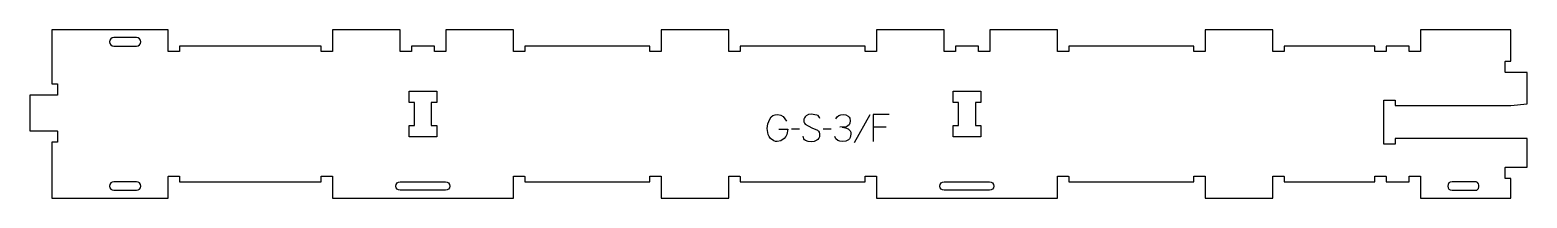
# Model space of a CAD drawing. Header units: millimetres. Extents: x -811 to 840, y -92 to 93.
import ezdxf

# ---------------------------------------------------------------- set-up
doc = ezdxf.new("R2010")
doc.units = ezdxf.units.MM
for name, color, linetype, true_color in [('1_ANYTOOL_1MMDEEP_LABELS_S', 2, 'Continuous', 0xffff00), ('3_ANYTOOL_CUTTHROUGH_INSID', 4, 'Continuous', 0x00ffff), ('4_ANYTOOL_CUTTHROUGH_OUTSI', 5, 'Continuous', 0x0000ff)]:
    doc.layers.add(name, color=color, linetype=linetype, true_color=true_color)

msp = doc.modelspace()

# ---------------------------------------------------------------- linework, layer by layer
at = {"layer": '1_ANYTOOL_1MMDEEP_LABELS_S'}
for p, q in [((37.7, -16.1), (28.9, -16.2)), ((72.7, -16.1), (63.9, -16.2)), ((115.2, -0.5), (98.1, -31.2)), ((133.3, -14), (118.8, -14))]:
    msp.add_line(p, q, dxfattribs=at)
for points in [[(14.8, -16.2), (24.6, -16.2), (23.5, -22.2), (22.4, -24.5), (20.8, -26.5), (17.2, -29.1), (13.2, -30), (11.1, -29.8), (9.2, -29.2), (5.6, -26.5), (4.1, -24.5), (3, -22), (2.1, -15.5), (2.8, -10.2), (4.8, -5.1), (6.4, -2.8), (8.4, -1.3), (10.9, -0.3), (13.8, 0), (17.1, -0.6), (19.7, -2.3), (23.4, -7.4)], [(59.9, -4.6), (59.7, -3.2), (59.1, -2.1), (58.1, -1.2), (56.6, -0.6), (50.5, 0.3), (47.6, -0.1), (44.9, -1.5), (43.8, -2.5), (43, -3.7), (42.6, -5.1), (42.4, -6.7), (42.6, -8.3), (43.1, -9.7), (44, -10.8), (51.4, -14.6), (57.5, -17.5), (58.6, -18.5), (59.4, -19.7), (59.8, -21.2), (59.6, -24.7), (58.9, -26.2), (58, -27.5), (56.7, -28.5), (53.7, -29.9), (50.5, -30.3), (47.3, -30), (44.4, -28.8), (43.2, -27.9), (42.4, -26.8), (41.9, -25.6), (41.7, -24.1)], [(77.7, -4.9), (79.1, -2.8), (81, -1.2), (83.2, -0.3), (85.9, 0), (88.9, -0.5), (91.4, -1.9), (92.3, -2.9), (93, -4.2), (93.5, -7.2), (93.2, -9.7), (92.3, -11.5), (91, -12.7), (89.4, -13.5), (82, -14.2)], [(136.5, 0), (118.8, 0), (118.8, -30)], [(84.8, -14.2), (88.2, -14.8), (91.3, -16), (92.6, -16.9), (93.5, -18.1), (94.1, -19.7), (94.2, -21.6), (93.6, -25.4), (92.8, -26.9), (91.8, -28), (88.8, -29.5), (85, -30), (82.1, -29.6), (79.8, -28.6), (77.9, -26.8), (76.6, -24.3)]]:
    msp.add_lwpolyline(points, dxfattribs=at)
at = {"layer": '3_ANYTOOL_CUTTHROUGH_INSID'}
for points in [[(-718.5, 84.8, 1), (-718.5, 75.3), (-693.5, 75.3, 1), (-693.5, 84.8)], [(-718.5, -83.7), (-693.5, -83.7, 1), (-693.5, -74.2), (-718.5, -74.2, 1)], [(-352.7, -83.7), (-402.7, -83.7, -1), (-402.7, -74.2), (-352.7, -74.2, -1)], [(247.3, -83.7), (197.3, -83.7, -1), (197.3, -74.2), (247.3, -74.2, -1)], [(757.3, -83.7), (783.1, -83.7), (783.8, -83.7), (784.6, -83.4), (785.3, -82.9), (786.5, -81.6), (787, -79.8), (787, -78.1), (786.5, -76.4), (785.3, -75.1), (784.6, -74.6), (783.8, -74.3), (783.1, -74.2), (757.3, -74.2, 1)]]:
    msp.add_lwpolyline(points, format="xyb", close=True, dxfattribs=at)
for points in [[(-368.4, 13.3), (-368.4, -12.2), (-362.4, -12.2), (-362.4, -24.7), (-392.9, -24.7), (-392.9, -12.2), (-386.9, -12.2), (-386.9, 13.3), (-392.9, 13.3), (-392.9, 25.8), (-362.4, 25.8), (-362.4, 13.3)], [(231.6, 13.3), (231.6, -12.2), (237.6, -12.2), (237.6, -24.7), (207.1, -24.7), (207.1, -12.2), (213.1, -12.2), (213.1, 13.3), (207.1, 13.3), (207.1, 25.8), (237.6, 25.8), (237.6, 13.3)]]:
    msp.add_lwpolyline(points, close=True, dxfattribs=at)
at = {"layer": '4_ANYTOOL_CUTTHROUGH_OUTSI'}
msp.add_lwpolyline([(822.1, -92.2), (822.1, -70.7), (816.3, -70.7, -0.414214), (816.1, -70.5), (816.1, -58.5, -0.414214), (816.3, -58.2), (840.1, -58.2), (840.1, -26.7), (694.6, -26.7), (694.6, -32.4, -0.414214), (694.3, -32.7), (682.3, -32.7, -0.414214), (682.1, -32.4), (682.1, 15.6, -0.414214), (682.3, 15.8), (694.3, 15.8, -0.414214), (694.6, 15.6), (694.6, 9.8), (822.3, 9.8), (840.1, 11.7), (840.1, 46.3), (816.3, 46.3, -0.414214), (816.1, 46.5), (816.1, 58.5, -0.414214), (816.3, 58.8), (822.1, 58.8), (822.1, 93.3), (722.6, 93.3), (722.6, 69.5, -0.414214), (722.3, 69.3), (710.3, 69.3, -0.414214), (710.1, 69.5), (710.1, 75.3), (684.6, 75.3), (684.6, 69.5, -0.414214), (684.3, 69.3), (672.3, 69.3, -0.414214), (672.1, 69.5), (672.1, 75.3), (572.1, 75.3), (572.1, 69.5, -0.414214), (571.8, 69.3), (559.8, 69.3, -0.414214), (559.6, 69.5), (559.6, 93.3), (485.1, 93.3), (485.1, 69.5, -0.414214), (484.8, 69.3), (472.8, 69.3, -0.414214), (472.6, 69.5), (472.6, 75.3), (334.6, 75.3), (334.6, 69.5, -0.414214), (334.3, 69.3), (322.3, 69.3, -0.414214), (322.1, 69.5), (322.1, 93.3), (247.6, 93.3), (247.6, 69.5, -0.414214), (247.3, 69.3), (235.3, 69.3, -0.414214), (235.1, 69.5), (235.1, 75.3), (209.6, 75.3), (209.6, 69.5, -0.414214), (209.3, 69.3), (197.3, 69.3, -0.414214), (197.1, 69.5), (197.1, 93.3), (122.6, 93.3), (122.6, 69.5, -0.414214), (122.3, 69.3), (110.3, 69.3, -0.414214), (110.1, 69.5), (110.1, 75.3), (-27.9, 75.3), (-27.9, 69.5, -0.414214), (-28.2, 69.3), (-40.2, 69.3, -0.414214), (-40.4, 69.5), (-40.4, 93.3), (-114.9, 93.3), (-114.9, 69.5, -0.414214), (-115.2, 69.3), (-127.2, 69.3, -0.414214), (-127.4, 69.5), (-127.4, 75.3), (-265.4, 75.3), (-265.4, 69.5, -0.414214), (-265.7, 69.3), (-277.7, 69.3, -0.414214), (-277.9, 69.5), (-277.9, 93.3), (-352.4, 93.3), (-352.4, 69.5, -0.414214), (-352.7, 69.3), (-364.7, 69.3, -0.414214), (-364.9, 69.5), (-364.9, 75.3), (-390.4, 75.3), (-390.4, 69.5, -0.414214), (-390.7, 69.3), (-402.7, 69.3, -0.414214), (-402.9, 69.5), (-402.9, 93.3), (-477.4, 93.3), (-477.4, 69.5, -0.414214), (-477.7, 69.3), (-489.7, 69.3, -0.414214), (-489.9, 69.5), (-489.9, 75.3), (-646, 75.3), (-646, 69.5, -0.414214), (-646.3, 69.3), (-658.3, 69.3, -0.414214), (-658.5, 69.5), (-658.5, 93.3), (-786.8, 93.3), (-786.8, 33.8), (-781, 33.8, -0.414214), (-780.8, 33.5), (-780.8, 21.5, -0.414214), (-781, 21.3), (-811.1, 21.3), (-811.1, -18.2), (-781, -18.2, -0.414214), (-780.8, -18.5), (-780.8, -30.5, -0.414214), (-781, -30.7), (-786.8, -30.7), (-786.8, -92.2), (-658.5, -92.2), (-658.5, -68.5, -0.414214), (-658.3, -68.2), (-646.3, -68.2, -0.414214), (-646, -68.5), (-646, -74.2), (-489.9, -74.2), (-489.9, -68.5, -0.414214), (-489.7, -68.2), (-477.7, -68.2, -0.414214), (-477.4, -68.5), (-477.4, -92.2), (-277.9, -92.2), (-277.9, -68.5, -0.414214), (-277.7, -68.2), (-265.7, -68.2, -0.414214), (-265.4, -68.5), (-265.4, -74.2), (-127.4, -74.2), (-127.4, -68.5, -0.414214), (-127.2, -68.2), (-115.2, -68.2, -0.414214), (-114.9, -68.5), (-114.9, -92.2), (-40.4, -92.2), (-40.4, -68.5, -0.414214), (-40.2, -68.2), (-28.2, -68.2, -0.414214), (-27.9, -68.5), (-27.9, -74.2), (110.1, -74.2), (110.1, -68.5, -0.414214), (110.3, -68.2), (122.3, -68.2, -0.414214), (122.6, -68.5), (122.6, -92.2), (322.1, -92.2), (322.1, -68.5, -0.414214), (322.3, -68.2), (334.3, -68.2, -0.414214), (334.6, -68.5), (334.6, -74.2), (472.6, -74.2), (472.6, -68.5, -0.414214), (472.8, -68.2), (484.8, -68.2, -0.414214), (485.1, -68.5), (485.1, -92.2), (559.6, -92.2), (559.6, -68.5, -0.414214), (559.8, -68.2), (571.8, -68.2, -0.414214), (572.1, -68.5), (572.1, -74.2), (672.1, -74.2), (672.1, -68.5, -0.414214), (672.3, -68.2), (684.3, -68.2, -0.414214), (684.6, -68.5), (684.6, -74.2), (710.1, -74.2), (710.1, -68.5, -0.414214), (710.3, -68.2), (722.3, -68.2, -0.414214), (722.6, -68.5), (722.6, -92.2)], format="xyb", close=True, dxfattribs=at)

doc.saveas('drawing.dxf')
